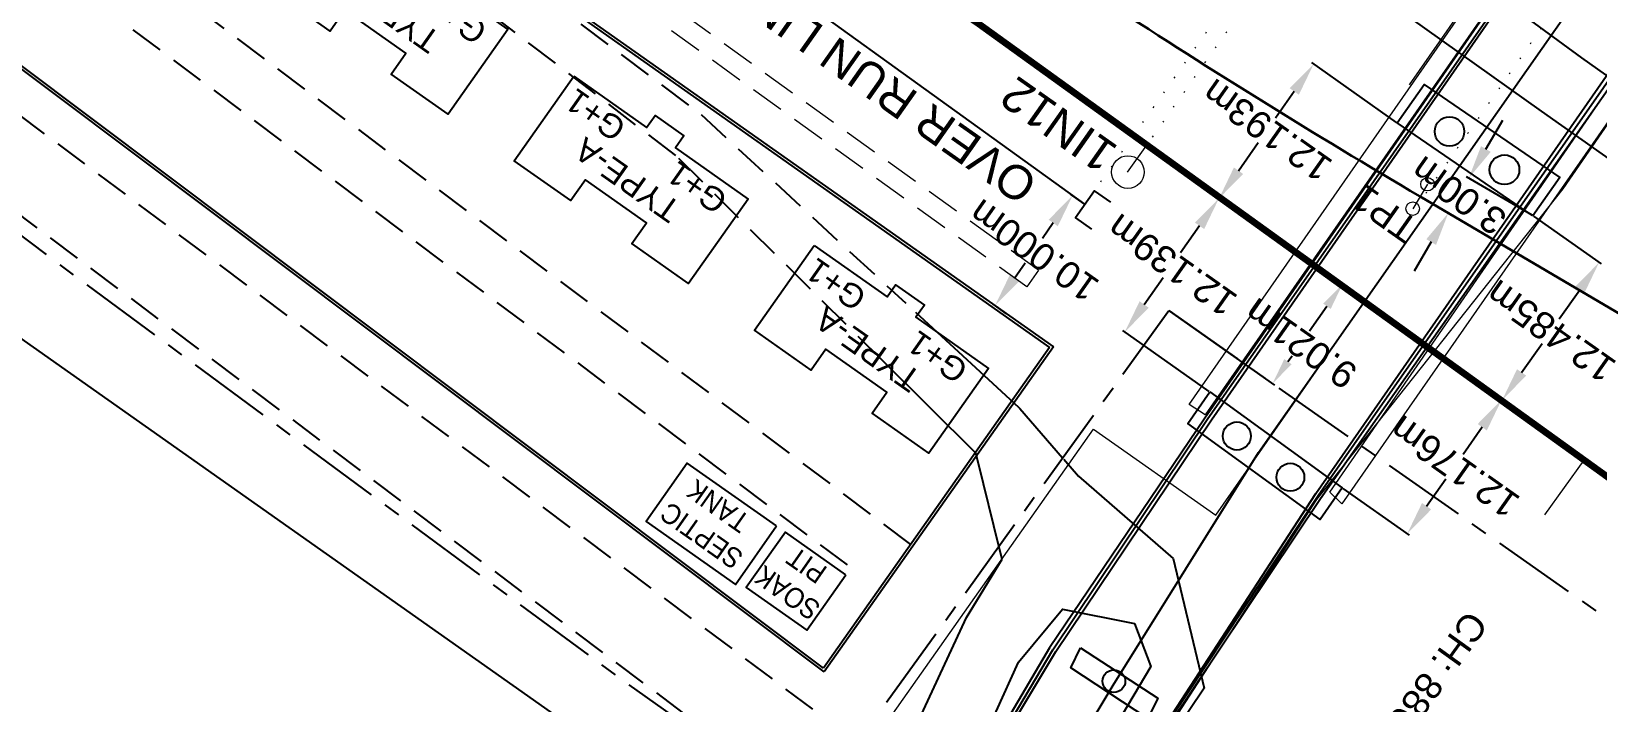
# Model space of a CAD drawing. Header units: metres. Extents: x 658484 to 662957, y 3366848 to 3369569.
# Drawn here: x 661171.5 to 661287.7, y 3367740.4 to 3367790.2 of the extents above; entities that cross this region are included whole.
import ezdxf

# ---------------------------------------------------------------- set-up
doc = ezdxf.new("R2010")
doc.units = ezdxf.units.M
doc.header["$MEASUREMENT"] = 0
for name, pattern in [('CENTER', [2, 1.25, -0.25, 0.25, -0.25]), ('Connectivity IR to DFCC$0$DOT', [0.25, 0, -0.25]), ('DASHED', [0.75, 0.5, -0.25]), ('DOT', [0.25, 0, -0.25])]:
    doc.linetypes.add(name, pattern=pattern)
doc.layers.get('Defpoints').update_dxf_attribs({"color": 5, "lineweight": 0})
for name, color, linetype in [('05 02 2020 (PRO)', 7, 'Continuous'), ('05 02 2020 (PRO)CYAN', 7, 'Continuous'), ('BRIDGE_PARAPET', 7, 'Continuous'), ('details$0$05 02 2020 (PRO)CYAN', 7, 'Continuous'), ('DFCC Boundary', 6, 'CENTER'), ('PIER_OR_ABUTMENT', 7, 'Continuous'), ('SUB_ROAD_CENTRE', 34, 'Continuous'), ('SUB_ROAD_EDGE', 34, 'Continuous')]:
    doc.layers.add(name, color=color, linetype=linetype)
for name, color, linetype, lineweight in [('A-PLUMBING', 1, 'Continuous', 20), ('Cardinal_Leader', 10, 'Continuous', 0), ('Connectivity IR to DFCC$0$EXG GRADES IN PLAN', 7, 'Continuous', 0), ('Connectivity IR to DFCC$0$Proposed Alignment', 7, 'Continuous', 0), ('Existing IR Track', 7, 'Continuous', 0), ('FOOTPATH', 7, 'Continuous', 20), ('GRILL', 7, 'Continuous', 13), ('LC DETAILS IN PLAN', 7, 'Continuous', 0), ('NEW DFCC MAIN LINE - SHAMBHU - 05.03.2020$0$Proposed Alignment', 7, 'Continuous', 0), ('NEW DFCC MAIN LINE - SHAMBHU - 05.03.2020$0$Proposed Chainage', 7, 'Continuous', 0), ("NEW SHAMBHU CROSSING STN. SRJ's", 10, 'Continuous', 0), ('Proposed Alignment', 7, 'Continuous', 0), ('Proposed Curve_Details', 10, 'Continuous', 0), ('PROPOSED DFCC TRACK', 1, 'Continuous', 0), ('Proposed TPTC Chainages', 10, 'Continuous', 0)]:
    doc.layers.add(name, color=color, linetype=linetype, lineweight=lineweight)
doc.styles.add('ARIAL', font='arial.ttf')
doc.styles.add('details$0$PDF Arial', font='arial.ttf')
doc.styles.add('NEW DFCC MAIN LINE - SHAMBHU - 05.03.2020$0$Style-Arial', font='arial.ttf')
doc.styles.add('NORMAL', font='romans.shx', dxfattribs={"width": 0.9})
doc.styles.add('PDF Arial', font='arial.ttf')
doc.styles.get("Standard").update_dxf_attribs({"font": 'arial.ttf'})
doc.styles.add('Style-Arial', font='arial.ttf')
doc.dimstyles.new('DIM', dxfattribs={"dimtxt": 2.5, "dimasz": 2.5, "dimexe": 0.18, "dimexo": 0.0625, "dimgap": 0.09, "dimtad": 0, "dimtih": 1, "dimtoh": 1, "dimdec": 3, "dimzin": 0, "dimdsep": 46, "dimtxsty": 'Standard', "dimcen": 0.09, "dimadec": 0, "dimazin": 0, "dimtfac": 1, "dimtdec": 3, "dimtofl": 0, "dimtmove": 0, "dimatfit": 3, "dimfxl": 1, "dimtolj": 1, "dimtzin": 0, "dimarcsym": 0})
doc.dimstyles.get("Standard").update_dxf_attribs({"dimtxt": 2.5, "dimasz": 2.5, "dimexe": 0.18, "dimexo": 0.0625, "dimgap": 0.09, "dimtad": 0, "dimtih": 1, "dimtoh": 1, "dimdec": 3, "dimzin": 0, "dimdsep": 46, "dimtxsty": 'Standard', "dimcen": 0.09, "dimadec": 0, "dimazin": 0, "dimtfac": 1, "dimtdec": 3, "dimtofl": 0, "dimtmove": 0, "dimatfit": 3, "dimfxl": 1, "dimtolj": 1, "dimtzin": 0, "dimarcsym": 0})

# ---------------------------------------------------------------- blocks, each defined once
blk = doc.blocks.new('*D118')
at = {"layer": 'Defpoints', "color": 0, "linetype": 'Continuous', "ltscale": 0.5, "transparency": 16777216}
for p in [(661261.16, 3367776.81), (661268.79, 3367771.44), (661255.89, 3367769.49)]:
    blk.add_point(p, dxfattribs=at)
at = {"layer": 'DFCC Boundary', "color": 0, "linetype": 'Continuous', "lineweight": -2, "ltscale": 0.5, "transparency": 16777216}
for p, q in [((661261.22, 3367776.77), (661268.93, 3367771.33)), ((661255.94, 3367769.45), (661263.73, 3367763.96)), ((661267.63, 3367769.8), (661266.33, 3367767.96)), ((661264.74, 3367765.7), (661265.05, 3367766.14))]:
    blk.add_line(p, q, dxfattribs=at)
at = {"layer": 'DFCC Boundary', "color": 0, "linetype": 'Continuous', "ltscale": 0.5, "transparency": 16777216}
for points in [[(661267.91, 3367769.61), (661267.36, 3367770), (661268.79, 3367771.44)], [(661265.01, 3367765.51), (661264.47, 3367765.89), (661263.59, 3367764.06)]]:
    blk.add_solid(points, dxfattribs=at)
at = {"layer": 'DFCC Boundary', "color": 0, "linetype": 'Continuous', "ltscale": 0.5, "transparency": 16777216, "insert": (661265.69, 3367767.05), "char_height": 2, "attachment_point": 5, "rotation": 144.8187}
blk.add_mtext('\\A1;9.021m', dxfattribs=at)
blk = doc.blocks.new('*D120')
at = {"layer": 'Defpoints', "color": 0, "transparency": 16777216}
for p in [(661282.92, 3367776.52), (661275.72, 3367766.32), (661280.64, 3367762.85)]:
    blk.add_point(p, dxfattribs=at)
at = {"layer": 'Proposed Curve_Details', "color": 0, "lineweight": -2, "transparency": 16777216}
for p, q in [((661282.97, 3367776.49), (661287.98, 3367772.95)), ((661286.39, 3367771.01), (661284.88, 3367768.86)), ((661282.08, 3367764.9), (661283.6, 3367767.05)), ((661275.77, 3367766.28), (661280.79, 3367762.75))]:
    blk.add_line(p, q, dxfattribs=at)
at = {"layer": 'Proposed Curve_Details', "color": 0, "transparency": 16777216}
for points in [[(661286.73, 3367770.77), (661286.05, 3367771.25), (661287.83, 3367773.06)], [(661281.74, 3367765.14), (661282.42, 3367764.66), (661280.64, 3367762.85)]]:
    blk.add_solid(points, dxfattribs=at)
at = {"layer": 'Proposed Curve_Details', "color": 0, "transparency": 16777216, "insert": (661284.24, 3367767.96), "char_height": 2, "attachment_point": 5, "rotation": 144.8187}
blk.add_mtext('\\A1;12.485m', dxfattribs=at)
blk = doc.blocks.new('*D121')
at = {"layer": 'Defpoints', "color": 0, "transparency": 16777216}
for p in [(661275.87, 3367766.21), (661280.6, 3367762.88), (661268.76, 3367756.33)]:
    blk.add_point(p, dxfattribs=at)
at = {"layer": 'Proposed Curve_Details', "color": 0, "lineweight": -2, "transparency": 16777216}
for p, q in [((661275.93, 3367766.17), (661280.75, 3367762.77)), ((661279.16, 3367760.83), (661277.74, 3367758.81)), ((661268.81, 3367756.29), (661273.74, 3367752.82)), ((661275.03, 3367754.97), (661276.46, 3367756.99))]:
    blk.add_line(p, q, dxfattribs=at)
at = {"layer": 'Proposed Curve_Details', "color": 0, "transparency": 16777216}
for points in [[(661279.5, 3367760.59), (661278.82, 3367761.07), (661280.6, 3367762.88)], [(661274.69, 3367755.21), (661275.37, 3367754.73), (661273.59, 3367752.92)]]:
    blk.add_solid(points, dxfattribs=at)
at = {"layer": 'Proposed Curve_Details', "color": 0, "transparency": 16777216, "insert": (661277.1, 3367757.9), "char_height": 2, "attachment_point": 5, "rotation": 144.8187}
blk.add_mtext('\\A1;12.176m', dxfattribs=at)
blk = doc.blocks.new('*D122')
at = {"layer": 'Defpoints', "color": 0, "transparency": 16777216}
for p in [(661272.84, 3367783.43, 278.51), (661259.63, 3367777.82), (661265.71, 3367773.53)]:
    blk.add_point(p, dxfattribs=at)
at = {"layer": 'Proposed Curve_Details', "color": 0, "lineweight": -2, "transparency": 16777216}
for p, q in [((661272.79, 3367783.46), (661266.5, 3367787.89)), ((661265.21, 3367785.75), (661263.82, 3367783.77)), ((661261.07, 3367779.87), (661262.54, 3367781.96)), ((661265.66, 3367773.57), (661259.48, 3367777.93))]:
    blk.add_line(p, q, dxfattribs=at)
at = {"layer": 'Proposed Curve_Details', "color": 0, "transparency": 16777216}
for points in [[(661265.55, 3367785.51), (661264.87, 3367785.99), (661266.65, 3367787.79)], [(661261.41, 3367779.63), (661260.73, 3367780.11), (661259.63, 3367777.82)]]:
    blk.add_solid(points, dxfattribs=at)
at = {"layer": 'Proposed Curve_Details', "color": 0, "transparency": 16777216, "insert": (661263.18, 3367782.87), "char_height": 2, "attachment_point": 5, "rotation": 144.8187}
blk.add_mtext('\\A1;12.193m', dxfattribs=at)
blk = doc.blocks.new('*D123')
at = {"layer": 'Defpoints', "color": 0, "transparency": 16777216}
for p in [(661259.62, 3367777.82), (661266.04, 3367773.3), (661258.94, 3367763.45, 278.37)]:
    blk.add_point(p, dxfattribs=at)
at = {"layer": 'Proposed Curve_Details', "color": 0, "lineweight": -2, "transparency": 16777216}
for p, q in [((661265.99, 3367773.33), (661259.48, 3367777.92)), ((661258.18, 3367775.78), (661256.77, 3367773.77)), ((661254.07, 3367769.94), (661255.49, 3367771.95)), ((661258.89, 3367763.49), (661252.48, 3367768))]:
    blk.add_line(p, q, dxfattribs=at)
at = {"layer": 'Proposed Curve_Details', "color": 0, "transparency": 16777216}
for points in [[(661258.52, 3367775.54), (661257.84, 3367776.02), (661259.62, 3367777.82)], [(661254.41, 3367769.7), (661253.73, 3367770.18), (661252.63, 3367767.9)]]:
    blk.add_solid(points, dxfattribs=at)
at = {"layer": 'Proposed Curve_Details', "color": 0, "transparency": 16777216, "insert": (661256.13, 3367772.86), "char_height": 2, "attachment_point": 5, "rotation": 144.8187}
blk.add_mtext('\\A1;12.139m', dxfattribs=at)
blk = doc.blocks.new('*D137')
at = {"layer": 'Defpoints', "color": 0, "transparency": 16777216}
for p in [(661276.64, 3367776.73), (661282.92, 3367776.52, 278.52), (661281.39, 3367773.93)]:
    blk.add_point(p, dxfattribs=at)
at = {"layer": 'Proposed Curve_Details', "color": 0, "lineweight": -2, "transparency": 16777216}
for p, q in [((661279.43, 3367781.48), (661280.69, 3367783.63)), ((661282.86, 3367776.56), (661278, 3367779.41)), ((661281.34, 3367773.96), (661276.48, 3367776.82)), ((661275.37, 3367774.58), (661274.1, 3367772.42))]:
    blk.add_line(p, q, dxfattribs=at)
at = {"layer": 'Proposed Curve_Details', "color": 0, "transparency": 16777216}
for points in [[(661279.07, 3367781.69), (661279.79, 3367781.27), (661278.16, 3367779.32)], [(661275.01, 3367774.79), (661275.73, 3367774.36), (661276.64, 3367776.73)]]:
    blk.add_solid(points, dxfattribs=at)
at = {"layer": 'Proposed Curve_Details', "color": 0, "transparency": 16777216, "insert": (661277.4, 3367778.03), "char_height": 2, "attachment_point": 5, "rotation": 144.8187}
blk.add_mtext('\\A1;3.00m', dxfattribs=at)
blk = doc.blocks.new('*D142')
at = {"layer": 'Defpoints', "color": 0, "transparency": 16777216}
for p in [(661249.67, 3367777.39), (661243, 3367769.86), (661243.91, 3367769.21)]:
    blk.add_point(p, dxfattribs=at)
at = {"layer": 'Proposed Curve_Details', "color": 0, "lineweight": -2, "transparency": 16777216}
for p, q in [((661249.62, 3367777.42), (661248.61, 3367778.13)), ((661247.32, 3367775.99), (661246.52, 3367774.85)), ((661244.44, 3367771.9), (661245.24, 3367773.03)), ((661243.86, 3367769.25), (661242.85, 3367769.96))]:
    blk.add_line(p, q, dxfattribs=at)
at = {"layer": 'Proposed Curve_Details', "color": 0, "transparency": 16777216}
for points in [[(661247.66, 3367775.75), (661246.98, 3367776.23), (661248.76, 3367778.03)], [(661244.78, 3367771.66), (661244.1, 3367772.14), (661243, 3367769.86)]]:
    blk.add_solid(points, dxfattribs=at)
at = {"layer": 'Proposed Curve_Details', "color": 0, "transparency": 16777216, "insert": (661245.88, 3367773.94), "char_height": 2, "attachment_point": 5, "rotation": 144.8187}
blk.add_mtext('\\A1;10.000m', dxfattribs=at)
blk = doc.blocks.new('*D160')
at = {"layer": 'Defpoints', "color": 0, "transparency": 16777216}
for p in [(661064.91, 3367846.46), (661062.81, 3367843.49), (661224.29, 3367734.11)]:
    blk.add_point(p, dxfattribs=at)
at = {"layer": 'Proposed Curve_Details', "color": 0, "lineweight": -2, "transparency": 16777216}
for p, q in [((661064.87, 3367846.41), (661062.71, 3367843.34)), ((661064.45, 3367842.34), (661137.55, 3367790.81)), ((661220.56, 3367732.29), (661147.45, 3367783.82)), ((661224.25, 3367734.06), (661222.09, 3367730.99))]:
    blk.add_line(p, q, dxfattribs=at)
at = {"layer": 'Proposed Curve_Details', "color": 0, "transparency": 16777216}
for points in [[(661064.25, 3367842.06), (661064.64, 3367842.61), (661062.81, 3367843.49)], [(661220.36, 3367732.02), (661220.75, 3367732.56), (661222.19, 3367731.14)]]:
    blk.add_solid(points, dxfattribs=at)
at = {"layer": 'Proposed Curve_Details', "color": 0, "transparency": 16777216, "insert": (661142.5, 3367787.31), "char_height": 2, "attachment_point": 5, "rotation": 144.8187}
blk.add_mtext('\\A1;195.000m', dxfattribs=at)

msp = doc.modelspace()

# ---------------------------------------------------------------- linework, layer by layer
at = {"color": 1, "linetype": 'Continuous', "lineweight": -2}
for p, q in [((661087.952, 3367879.1537), (661247.332, 3367766.8015)), ((661088.0002, 3367878.875), (661247.0533, 3367766.7533)), ((661247.0533, 3367766.7533), (661230.2725, 3367742.9485)), ((661247.332, 3367766.8015), (661230.3172, 3367742.6648)), ((661230.4373, 3367742.8247), (661230.4325, 3367742.8283))]:
    msp.add_line(p, q, dxfattribs=at)
at = {"color": 1, "linetype": 'DASHED', "ltscale": 5}
msp.add_line((661236.7506, 3367752.1382), (661117.2335, 3367841.9258), dxfattribs=at)
at = {"color": 1, "linetype": 'Continuous', "lineweight": -2}
for points in [[(661230.3172, 3367742.6648), (661110.6353, 3367832.5762), (661089.9417, 3367847.1638)], [(661230.2725, 3367742.9485), (661110.7554, 3367832.7361), (661089.9746, 3367847.3853)]]:
    msp.add_lwpolyline(points, dxfattribs=at)
at = {"color": 1, "linetype": 'DASHED', "ltscale": 5}
msp.add_lwpolyline([(661109.9977, 3367842.0577), (661232.8672, 3367749.9817)], dxfattribs=at)
for points in [[(661233.9873, 3367720.44), (661235.7381, 3367723.9715, 0.36136285), (661232.4872, 3367737.6541), (661104.7436, 3367833.3357)], [(661224.589, 3367711.57), (661230.3625, 3367726.6365, 0.36136285), (661228.8848, 3367732.8559), (661104.375, 3367826.3399)]]:
    msp.add_lwpolyline(points, format="xyb", dxfattribs=at)
at = {"color": 1, "linetype": 'Continuous', "lineweight": -2}
for points in [[(661193.8965, 3367799.4695), (661199.295, 3367795.6639), (661199.9213, 3367796.5524), (661202.0712, 3367795.0368), (661201.4449, 3367794.1484), (661206.8367, 3367790.3475), (661202.4096, 3367784.0673), (661198.1911, 3367787.041), (661199.2788, 3367788.589), (661194.7575, 3367791.7762), (661193.6675, 3367790.2299), (661189.4693, 3367793.1893)], [(661211.7407, 3367786.8905), (661217.1393, 3367783.0849), (661217.7656, 3367783.9734), (661219.9155, 3367782.4578), (661219.2892, 3367781.5694), (661224.6809, 3367777.7685), (661220.2538, 3367771.4883), (661216.0353, 3367774.4621), (661217.1231, 3367776.01), (661212.6017, 3367779.1972), (661211.5117, 3367777.6509), (661207.3136, 3367780.6103)], [(661229.5849, 3367774.3115), (661234.9835, 3367770.5059), (661235.6098, 3367771.3944), (661237.7597, 3367769.8788), (661237.1334, 3367768.9904), (661242.5252, 3367765.1896), (661238.098, 3367758.9093), (661233.8796, 3367761.8831), (661234.9673, 3367763.431), (661230.446, 3367766.6183), (661229.3559, 3367765.0719), (661225.1578, 3367768.0313)], [(661226.7855, 3367753.5075), (661220.1635, 3367758.1755), (661217.1158, 3367753.8373), (661223.7378, 3367749.1693)], [(661231.9256, 3367749.8841), (661227.438, 3367753.0475), (661224.5337, 3367748.937), (661229.0213, 3367745.7736)]]:
    msp.add_lwpolyline(points, close=True, dxfattribs=at)
at = {"layer": '05 02 2020 (PRO)', "color": 1, "lineweight": 13}
msp.add_lwpolyline([(661252.8307, 3367779.7666), (661254.2773, 3367781.772)], dxfattribs=at)
msp.add_circle((661252.8639, 3367779.772), 1.2126, dxfattribs=at)
at = {"layer": 'BRIDGE_PARAPET', "linetype": 'Continuous'}
for points in [[(661424.305, 3368000.024, 275.919), (661393.634, 3367955.718, 277.752), (661362.19, 3367910.569, 279.541), (661331.305, 3367866.073, 281.358), (661317.799, 3367846.869, 281.744), (661316.599, 3367845.024, 281.838), (661288.314, 3367804.445, 281.913), (661284.716, 3367799.18, 281.919), (661258.579, 3367761.511, 281.794), (661247.045, 3367744.448, 281.614), (661238.994, 3367730.801, 281.196), (661233.755, 3367720.339, 280.903), (661229.66, 3367707.682, 280.622), (661226.979, 3367691.404, 280.112), (661227.308, 3367679.408, 279.746), (661228.623, 3367673.46, 279.563), (661231.834, 3367662.536, 279.174)], [(661231.9551, 3367662.6642, 279.177), (661228.7441, 3367673.5882, 279.566), (661227.57, 3367679.445, 279.733), (661227.22, 3367691.452, 280.123), (661229.966, 3367707.624, 280.618), (661234.012, 3367720.29, 280.919), (661239.17, 3367730.628, 281.193), (661247.28, 3367744.309, 281.644), (661258.733, 3367761.395, 281.797), (661284.976, 3367798.97, 281.907), (661288.593, 3367804.363, 281.91), (661316.736, 3367844.864, 281.844), (661318.014, 3367846.68, 281.741), (661331.484, 3367865.892, 281.363), (661362.412, 3367910.412, 279.534), (661393.896, 3367955.604, 277.745), (661424.582, 3367999.945, 275.926)], [(661433.055, 3367994.44, 275.925), (661402.44, 3367950.403, 277.68), (661370.986, 3367905.191, 279.556), (661339.861, 3367860.564, 281.34), (661324.108, 3367837.765, 281.858), (661303.929, 3367808.824, 281.91), (661296.109, 3367797.41, 281.935), (661266.985, 3367755.747, 281.951), (661255.8565, 3367738.9405, 281.547), (661248.7465, 3367726.8715, 281.093), (661243.8168, 3367716.608, 280.685), (661240.1338, 3367704.873, 280.21), (661237.9108, 3367690.825, 279.62), (661238.2068, 3367680.176, 279.257), (661239.0428, 3367675.175, 279.122), (661241.6438, 3367666.026, 278.836), (661247.2762, 3367652.4159, 278.4116)], [(661247.425, 3367652.48, 278.412), (661241.79, 3367666.069, 278.836), (661239.189, 3367675.218, 279.122), (661238.353, 3367680.219, 279.257), (661238.057, 3367690.868, 279.62), (661240.28, 3367704.916, 280.21), (661243.963, 3367716.651, 280.685), (661248.874, 3367726.78, 281.09), (661255.984, 3367738.849, 281.544), (661267.158, 3367755.549, 281.779), (661296.416, 3367797.228, 281.935), (661304.188, 3367808.671, 281.872), (661324.349, 3367837.714, 281.75), (661340.164, 3367860.44, 281.346), (661371.204, 3367905.088, 279.559), (661402.571, 3367950.347, 277.679), (661433.332, 3367994.361, 275.932)]]:
    msp.add_polyline3d(points, dxfattribs=at)
at = {"layer": 'Cardinal_Leader', "color": 6, "linetype": 'Continuous', "lineweight": 13}
msp.add_line((661275.0964, 3367778.8659), (661273.9974, 3367777.0516), dxfattribs=at)
for centre in [(661275.0964, 3367778.8659), (661273.9974, 3367777.0516)]:
    msp.add_circle(centre, 0.5, dxfattribs=at)
at = {"layer": 'Connectivity IR to DFCC$0$EXG GRADES IN PLAN', "color": 6, "linetype": 'Connectivity IR to DFCC$0$DOT', "ltscale": 5}
msp.add_lwpolyline([(661348.0035, 3367865.5943), (661340.0301, 3367871.2145), (661340.0301, 3367871.2145), (661274.8981, 3367778.094)], dxfattribs=at)
at = {"layer": 'Connectivity IR to DFCC$0$Proposed Alignment', "color": 6, "lineweight": 30}
msp.add_lwpolyline([(661434.9126, 3367672.0194), (661351.2176, 3367730.708), (661351.2176, 3367730.708, 0.01997345), (661312.0594, 3367755.8958), (661312.0594, 3367755.8958), (661274.5469, 3367777.9588, -0.02319198), (661229.2742, 3367807.4931), (661229.2742, 3367807.4931), (660975.3275, 3367990.4848)], format="xyb", dxfattribs=at)
at = {"layer": 'DFCC Boundary', "lineweight": 25, "ltscale": 5, "flags": 128}
for points in [[(661229.1063, 3367732.32), (661214.8857, 3367742.4018), (661173.6299, 3367772.878), (661152.9527, 3367788.4838), (661121.1362, 3367812.4679), (661100.6465, 3367827.6376), (661069.9032, 3367850.0506), (661053.8374, 3367861.5627), (661040.4053, 3367871.0467), (661022.9528, 3367883.3904), (661002.4819, 3367897.7615), (660980.2427, 3367913.3791), (660945.2165, 3367938.0098), (660918.1844, 3367956.9475), (660898.8677, 3367970.505), (660860.2625, 3367997.6584), (660805.7106, 3368036.2266), (660785.7724, 3368050.2804), (660774.0349, 3368058.5538), (660757.6449, 3368070.0484), (660744.8638, 3368079.0283), (660728.4795, 3368090.4898), (660712.1364, 3368102.0095), (660695.7602, 3368113.5235), (660679.3839, 3368125.0376), (660655.8232, 3368141.5866), (660629.3754, 3368160.1706), (660606.569, 3368176.1794), (660585.269, 3368191.0852), (660565.5646, 3368204.9161), (660548.4413, 3368216.9566), (660532.0845, 3368228.4569), (660515.714, 3368239.9378), (660499.6738, 3368251.1858), (660491.1485, 3368257.166), (660482.4288, 3368263.2831), (660474.7916, 3368268.6663), (660465.5027, 3368275.2138), (660450.303, 3368285.8694), (660433.4166, 3368297.743), (660421.6071, 3368306.038), (660409.3449, 3368314.6813), (660400.9167, 3368320.5929), (660392.9744, 3368326.1622), (660376.6175, 3368337.6625), (660359.872, 3368349.4367), (660352.052, 3368354.8906), (660335.7089, 3368366.4104), (660319.3326, 3368377.9244), (660294.6116, 3368395.2622), (660278.424, 3368406.6723), (660267.697, 3368414.2334), (660255.1547, 3368423.0159), (660245.7103, 3368429.673), (660229.1692, 3368441.3323), (660213.2961, 3368452.5207), (660197.2171, 3368463.7961), (660181.1071, 3368475.1515), (660164.4897, 3368486.7773), (660147.7557, 3368498.4853), (660131.5292, 3368509.9229), (660116.0047, 3368520.8074), (660099.8558, 3368532.1902), (660081.8063, 3368544.8645), (660064.4306, 3368557.1021), (660046.6204, 3368569.6938), (660016.3309, 3368590.3717)], [(661229.1063, 3367732.32), (661255.8909, 3367769.4903)], [(661255.8909, 3367769.4903), (661349.0748, 3367703.9735), (661358.5389, 3367697.3325), (661367.9882, 3367690.6932), (661375.5584, 3367685.3683), (661385.1321, 3367678.3858), (661395.4789, 3367670.9765), (661409.9853, 3367660.5887), (661418.795, 3367654.0707), (661427.6166, 3367647.495), (661443.8002, 3367636.106), (661461.1044, 3367623.928), (661464.028, 3367621.8711)]]:
    msp.add_lwpolyline(points, dxfattribs=at)
at = {"layer": 'Existing IR Track', "lineweight": 25, "flags": 128}
for points in [[(661042.3233, 3367965.734), (661058.4044, 3367954.4669), (661074.4574, 3367943.2198), (661090.734, 3367931.7758), (661107.0431, 3367920.3091), (661123.8132, 3367908.435), (661140.4273, 3367896.6714), (661152.8892, 3367887.7002), (661167.088, 3367877.2578), (661181.2489, 3367866.7583), (661195.75, 3367855.9086), (661210.9107, 3367844.5653), (661225.4745, 3367833.6263), (661242.7569, 3367820.6533), (661260.2435, 3367807.5272), (661273.0525, 3367798.1399), (661286.5348, 3367788.2592), (661303.3854, 3367776.308)], [(661039.8141, 3367961.9488), (661055.7791, 3367950.7401), (661071.704, 3367939.5596), (661088.0618, 3367927.9856), (661104.3743, 3367916.4436), (661120.9668, 3367904.4105), (661137.603, 3367892.3452), (661149.7031, 3367883.4131), (661163.8081, 3367872.957), (661178.1989, 3367862.1226), (661192.6633, 3367851.2472), (661201.0726, 3367844.8657), (661222.2228, 3367828.9372), (661239.5692, 3367816.1157), (661256.7379, 3367803.4269), (661270.0791, 3367793.8995), (661283.541, 3367784.2863), (661300.5609, 3367772.2919)]]:
    msp.add_lwpolyline(points, dxfattribs=at)
at = {"layer": 'FOOTPATH', "linetype": 'Continuous'}
for points in [[(661315.499, 3367845.844, 280.986), (661316.568, 3367845.141, 280.998), (661315.346, 3367843.384, 281.029), (661315.254, 3367843.233, 280.864), (661284.687, 3367799.257, 280.953), (661258.598, 3367761.753, 280.908), (661257.415, 3367762.529, 280.841), (661283.463, 3367799.972, 280.95), (661314.216, 3367844.182, 281.005), (661315.499, 3367845.844, 280.986)], [(661324.231, 3367837.455, 280.96), (661325.323, 3367836.601, 280.908), (661305.417, 3367807.836, 280.857), (661268.75, 3367755.148, 280.935), (661267.845, 3367756.005, 280.903), (661304.238, 3367808.677, 280.884)]]:
    msp.add_polyline3d(points, close=True, dxfattribs=at)
at = {"layer": 'GRILL', "linetype": 'Continuous'}
for points in [[(661273.756, 3367786.237, 281.611), (661279.513, 3367794.539, 282.086)], [(661390.678, 3367440.293, 270.276), (661356.804, 3367489.773, 271.998), (661331.052, 3367527.333, 273.398), (661314.459, 3367551.433, 274.241), (661293.673, 3367581.894, 275.485), (661262.978, 3367626.706, 277.368), (661252.396, 3367643.333, 278.03), (661247.471, 3367652.56, 278.411), (661241.864, 3367666.119, 278.846), (661239.297, 3367675.24, 279.124), (661238.467, 3367680.277, 279.259), (661238.146, 3367690.853, 279.618), (661240.357, 3367704.906, 280.208), (661244.064, 3367716.582, 280.687), (661248.986, 3367726.731, 281.097), (661256.072, 3367738.774, 281.531), (661266.889, 3367755.466, 281.789), (661285.165, 3367778.523, 282.081), (661290.898, 3367786.849, 282.107)]]:
    msp.add_polyline3d(points, dxfattribs=at)
at = {"layer": 'LC DETAILS IN PLAN', "linetype": 'Continuous', "lineweight": 0, "elevation": 281.0304, "flags": 128}
msp.add_lwpolyline([(661192.5774, 3367678.777), (661250.3193, 3367760.6882), (661259.3921, 3367754.2925), (661273.0837, 3367773.9696)], dxfattribs=at)
at = {"layer": 'NEW DFCC MAIN LINE - SHAMBHU - 05.03.2020$0$Proposed Alignment', "color": 1, "lineweight": 30, "const_width": 0.5, "flags": 128}
msp.add_lwpolyline([(661839.7178, 3367359.9094), (660850.004, 3368073.0882), (660845.9474, 3368076.0112), (660841.8905, 3368078.9338), (660837.833, 3368081.8556), (660833.7746, 3368084.7761), (660829.715, 3368087.6949), (660825.6538, 3368090.6115), (660821.5909, 3368093.5257), (660817.5257, 3368096.4369, 0.00092912), (660799.367, 3368109.3792), (660795.2888, 3368112.272), (660791.2085, 3368115.1619), (660787.1264, 3368118.0491), (660783.0428, 3368120.9343), (660778.958, 3368123.8177), (660774.8723, 3368126.6999), (660770.786, 3368129.5812), (660766.6993, 3368132.4621), (658836.4331, 3369493.1703)], format="xyb", dxfattribs=at)
at = {"layer": 'NEW DFCC MAIN LINE - SHAMBHU - 05.03.2020$0$Proposed Alignment', "color": 1, "lineweight": 0, "flags": 128}
msp.add_lwpolyline([(661254.2773, 3367781.772, 0.02078913), (661215.7618, 3367807.1631), (661190.8313, 3367822.1505, -0.02078789), (661152.318, 3367847.54, -0.02078789)], format="xyb", dxfattribs=at)
at = {"layer": 'NEW DFCC MAIN LINE - SHAMBHU - 05.03.2020$0$Proposed Chainage', "color": 1, "linetype": 'Continuous', "lineweight": 0, "flags": 128}
msp.add_lwpolyline([(661283.8067, 3367754.3309), (661286.7298, 3367758.3875)], dxfattribs=at)
at = {"layer": "NEW SHAMBHU CROSSING STN. SRJ's", "linetype": 'DOT', "lineweight": 13, "ltscale": 5}
msp.add_line((661310.0038, 3367862.9671), (661249.6746, 3367777.3855), dxfattribs=at)
at = {"layer": "NEW SHAMBHU CROSSING STN. SRJ's", "linetype": 'DOT', "lineweight": 13, "ltscale": 5, "flags": 128}
msp.add_lwpolyline([(661254.6923, 3367782.3708), (661304.0464, 3367852.363), (661304.0405, 3367852.3648), (661313.3896, 3367865.6284)], dxfattribs=at)
at = {"layer": 'PIER_OR_ABUTMENT', "linetype": 'Continuous'}
for points in [[(661282.917, 3367776.524, 278.517), (661272.84, 3367783.426, 278.506), (661274.839, 3367786.258, 278.489), (661284.916, 3367779.356, 278.489)], [(661258.94, 3367763.45, 278.371), (661268.756, 3367756.33, 278.423), (661267.124, 3367753.977, 278.291), (661257.3079, 3367761.0971, 278.291)], [(661249.341, 3367744.468, 277.889), (661255.071, 3367740.716, 277.903), (661254.353, 3367739.218, 277.905), (661248.623, 3367742.97, 277.905)]]:
    msp.add_polyline3d(points, close=True, dxfattribs=at)
for centre, radius in [((661276.7295, 3367782.782, 269.439), 1.0925), ((661280.8075, 3367779.942, 269.363), 1.1036), ((661260.9495, 3367760.18, 269.568), 1.04), ((661264.921, 3367757.1205, 269.589), 1.0334), ((661251.822, 3367741.986, 269.309), 0.8423)]:
    msp.add_circle(centre, radius, dxfattribs=at)
at = {"layer": 'Proposed Alignment', "color": 1, "lineweight": -3, "flags": 128}
msp.add_lwpolyline([(661249.6746, 3367777.3855), (660830.1502, 3368079.691, 0.0025958), (660779.4185, 3368115.8491), (660032.2152, 3368642.5773)], format="xyb", dxfattribs=at)
msp.add_lwpolyline([(661251.586, 3367777.5391), (661250.3814, 3367778.3883), (661248.9673, 3367776.3822), (661250.1718, 3367775.533)], dxfattribs=at)
at = {"layer": 'PROPOSED DFCC TRACK', "color": 5, "linetype": 'DASHED', "lineweight": 13, "ltscale": 5}
msp.add_line((661246.2174, 3367772.4813), (661245.3531, 3367771.2552), dxfattribs=at)
for points in [[(661246.2174, 3367772.4813), (661138.2499, 3367850.2817)], [(661245.3531, 3367771.2552), (661137.373, 3367849.0647)]]:
    msp.add_lwpolyline(points, dxfattribs=at)
at = {"layer": 'SUB_ROAD_CENTRE', "linetype": 'Continuous'}
msp.add_polyline3d([(661236.774, 3367664.518, 278.167), (661234.052, 3367674.26, 278.524), (661233.21, 3367679.764, 278.653), (661232.692, 3367691.265, 279.023), (661235.203, 3367706.291, 279.541), (661239.146, 3367718.232, 279.93), (661243.878, 3367728.553, 280.286), (661251.765, 3367741.689, 280.776), (661262.56, 3367758.952, 281.024), (661292.38, 3367801.506, 281.042), (661322.112, 3367843.754, 281.02), (661335.63, 3367863.232, 280.566), (661366.69, 3367907.864, 278.798), (661398.18, 3367953.049, 276.986), (661428.794, 3367997.023, 275.086), (661460.877, 3368043.192, 273.223), (661495.261, 3368092.635, 271.394), (661528.757, 3368140.542, 269.857)], dxfattribs=at)
at = {"layer": 'SUB_ROAD_EDGE', "color": 3, "linetype": 'DASHED', "ltscale": 5}
for points in [[(660866.261, 3367988.3736), (660930.416, 3367986.554), (660946.963, 3367985.197), (660964.515, 3367976.156), (660998.12, 3367951.985), (661032.871, 3367926.616), (661072.15, 3367897.555), (661106.899, 3367871.022), (661146.308, 3367840.312), (661221.182, 3367784.041), (661236.3707, 3367770.0401)], [(661234.6196, 3367765.8074), (661219.304, 3367781.004), (661144.411, 3367838.368), (661105.35, 3367868.603), (661070.369, 3367895.351), (661033.016, 3367922.872), (660994.038, 3367951.215), (660962.745, 3367974.117), (660945.983, 3367981.964), (660930.036, 3367983.474), (660880.5842, 3367984.9674)]]:
    msp.add_lwpolyline(points, dxfattribs=at)
at = {"layer": 'SUB_ROAD_EDGE', "color": 3, "linetype": 'Continuous'}
for points in [[(661237.0886, 3367769.3783), (661244.7455, 3367762.3202)], [(661241.7623, 3367758.1328), (661241.569, 3367758.912), (661234.6196, 3367765.8074)], [(661244.7455, 3367762.3202), (661244.851, 3367762.223), (661248.0181, 3367758.5649)], [(661243.2848, 3367751.9962), (661241.7623, 3367758.1328)]]:
    msp.add_lwpolyline(points, dxfattribs=at)
at = {"layer": 'SUB_ROAD_EDGE', "linetype": 'Continuous'}
for points in [[(661248.1124, 3367758.4717), (661249.2045, 3367757.1946)], [(661243.525, 3367751.028), (661243.2848, 3367751.9962)]]:
    msp.add_lwpolyline(points, dxfattribs=at)
for points in [[(661232.003, 3367662.629, 278.262), (661228.815, 3367673.506, 278.663), (661227.857, 3367679.472, 278.851), (661227.509, 3367691.475, 279.239), (661230.147, 3367707.518, 279.744), (661234.183, 3367720.075, 280.049), (661239.355, 3367730.567, 280.326), (661247.521, 3367744.184, 280.73), (661259.057, 3367761.372, 280.942), (661288.83, 3367804.208, 280.993), (661318.273, 3367846.513, 280.85), (661331.647, 3367865.7, 280.483), (661362.629, 3367910.249, 278.709), (661394.116, 3367955.542, 276.827), (661424.804, 3367999.666, 275.029), (661456.732, 3368045.792, 273.26), (661491.042, 3368095.282, 271.365), (661525.265, 3368143.275, 269.788)], [(661247.148, 3367652.486, 277.546), (661241.543, 3367666.081, 278.025), (661238.927, 3367675.212, 278.292), (661238.178, 3367680.299, 278.405), (661237.803, 3367690.987, 278.788), (661240.087, 3367705.011, 279.369), (661243.812, 3367716.745, 279.817), (661248.716, 3367726.894, 280.218), (661255.86, 3367739.06, 280.69), (661266.798, 3367755.911, 280.995), (661295.818, 3367797.648, 281.015), (661325.202, 3367839.924, 280.896), (661339.565, 3367860.525, 280.513), (661370.64, 3367905.258, 278.723), (661402.198, 3367950.483, 276.819), (661432.807, 3367994.556, 275.062), (661464.674, 3368040.309, 273.244), (661498.924, 3368089.589, 271.548), (661532.677, 3368138.352, 269.743)], [(661249.2045, 3367757.1946, 269.1325), (661256.218, 3367751.08, 269.388), (661258.511, 3367741.472, 269.322), (661254.063, 3367734.839, 269.219), (661252.386, 3367729.643, 269.169), (661260.641, 3367724.427, 268.351)], [(661396.091, 3367407.425, 268.065), (661367.069, 3367449.905, 268.09), (661344.516, 3367482.002, 267.864), (661341.615, 3367486.365, 267.86), (661324.333, 3367512.304, 267.816), (661315.956, 3367524.543, 267.662), (661299.143, 3367551.037, 267.888), (661290.486, 3367563.935, 267.914), (661277.976, 3367580.236, 267.917), (661255.884, 3367610.271, 268.282), (661237.585, 3367642.255, 268.534), (661223.545, 3367666.337, 268.738), (661220.711, 3367684.608, 268.804), (661222.84, 3367702.53, 268.946), (661224.589, 3367711.57, 269.067), (661240.872, 3367746.721, 269.3), (661243.525, 3367751.028, 269.207)], [(661398.649, 3367409.821, 268.134), (661369.787, 3367452.162, 268.19), (661344.531, 3367488.728, 267.996), (661326.93, 3367514.379, 267.856), (661301.293, 3367552.592, 267.939), (661280.846, 3367582.764, 267.884), (661259.832, 3367613.404, 268.125), (661241.261, 3367644.439, 268.481), (661228.784, 3367667.508, 268.638), (661225.699, 3367683.907, 268.755), (661227.002, 3367700.862, 268.878), (661229.821, 3367710.434, 268.955), (661244.739, 3367743.404, 269.168), (661247.996, 3367747.332, 269.258), (661253.355, 3367746.261, 269.337)], [(661253.355, 3367746.261, 269.337), (661254.564, 3367743.072, 269.294), (661251.098, 3367737.233, 269.319), (661238.469, 3367707.57, 269.111), (661235.303, 3367683.302, 268.852), (661239.343, 3367660.804, 268.626), (661249.83, 3367642.639, 268.4), (661270.306, 3367611.359, 268.12), (661297.405, 3367572.936, 267.755), (661303.248, 3367564.596, 267.856), (661311.427, 3367556.596, 267.734), (661316.973, 3367548.916, 267.711), (661345.901, 3367505.821, 267.86), (661371.637, 3367468.169, 268.095), (661396.721, 3367431.121, 268.1), (661407.102, 3367415.891, 268.112)]]:
    msp.add_polyline3d(points, dxfattribs=at)

# ---------------------------------------------------------------- texts
at = {"layer": '05 02 2020 (PRO)CYAN', "color": 1, "style": 'PDF Arial'}
msp.add_text('1IN12', height=2.50706, rotation=144.82122, dxfattribs=at).set_placement((661252.2525, 3367781.6019))
at = {"layer": 'A-PLUMBING', "char_height": 1.5, "attachment_point": 3, "style": 'NORMAL'}
for s, insert, width, rotation in [('\\pxqc;{\\fArial|b0|i0|c0|p34;SEPTIC\\P TANK}', (660892.3966, 3367983.6629), 803.571429, 144.818733), ('\\pxqc;{\\fArial|b0|i0|c0|p34;SOAK\\PPIT}', (661223.5721, 3367750.4259), 8.753342, 145.0629)]:
    msp.add_mtext(s, dxfattribs=dict(at, insert=insert, width=width, rotation=rotation))
at = {"layer": 'details$0$05 02 2020 (PRO)CYAN', "color": 1, "style": 'details$0$PDF Arial'}
msp.add_text('OVER RUN LINE 120m (DE TO SRJ)', height=2.507069, rotation=144.82122, dxfattribs=at).set_placement((661246.3439, 3367779.2781))
at = {"layer": 'NEW DFCC MAIN LINE - SHAMBHU - 05.03.2020$0$Proposed Chainage', "color": 1, "lineweight": 0, "insert": (661278.8654, 3367746.787), "char_height": 2, "attachment_point": 4, "rotation": 234.223822, "line_spacing_factor": 0.6, "style": 'NEW DFCC MAIN LINE - SHAMBHU - 05.03.2020$0$Style-Arial'}
msp.add_mtext('CH: 88600', dxfattribs=at)
at = {"layer": "NEW SHAMBHU CROSSING STN. SRJ's", "linetype": 'Continuous', "lineweight": 13, "char_height": 1.75, "width": 28.999925, "attachment_point": 4, "rotation": 144.818733, "line_spacing_factor": 0.6, "style": 'Style-Arial'}
for s, insert in [('TYPE-A', (661201.4754, 3367789.2121)), ('\\A1;\\pxt2.6;G+1', (661204.9605, 3367789.8516, -642.9812)), ('\\A1;\\pxt2.6;G+1', (661215.2662, 3367782.6584)), ('TYPE-A', (661219.3197, 3367776.6331)), ('\\A1;\\pxt2.6;G+1', (661222.8047, 3367777.2726, -642.9812)), ('\\A1;\\pxt2.6;G+1', (661233.1105, 3367770.0794)), ('TYPE-A', (661237.1639, 3367764.0541)), ('\\A1;\\pxt2.6;G+1', (661240.6489, 3367764.6937, -642.9812))]:
    msp.add_mtext(s, dxfattribs=dict(at, insert=insert))
at = {"layer": 'Proposed TPTC Chainages', "color": 6, "linetype": 'Continuous', "lineweight": 0, "insert": (661274.0101, 3367775.2252, 281.003), "char_height": 2, "attachment_point": 4, "rotation": 144.818733, "line_spacing_factor": 0.6, "style": 'ARIAL'}
msp.add_mtext('\\pxsm1;TP1', dxfattribs=at)

# ---------------------------------------------------------------- dimensions: what is measured, and where the dimension line sits
at = {"layer": 'DFCC Boundary', "linetype": 'Continuous', "ltscale": 0.5}
dim = msp.add_linear_dim(base=(661268.7851, 3367771.4376), p1=(661255.8909, 3367769.4903), p2=(661261.1649, 3367776.8093), angle=234.818733, dimstyle='DIM', override={"dimtxt": 2, "dimasz": 2, "dimpost": 'm'}, dxfattribs=at)
dim.commit()
dim.dimension.update_dxf_attribs({"geometry": '*D118', "text_midpoint": (661265.6908, 3367767.0482), "dimtype": 160})
at = {"layer": 'Proposed Curve_Details', "color": 1}
for base, p1, p2, angle, override, picture, middle in [((661062.8107, 3367843.4889), (661224.285, 3367734.1077), (661064.905, 3367846.4599), 144.818733, {"dimtxt": 2, "dimasz": 2, "dimpost": 'm', "dimaunit": 1, "dimadec": 4}, '*D160', (661142.5007, 3367787.3128)), ((661259.6229, 3367777.82), (661258.94, 3367763.45, 278.371), (661266.0369, 3367773.2987), 234.818733, {"dimtxt": 2, "dimpost": 'm', "dimtxsty": 'Standard', "dimaunit": 1, "dimadec": 4}, '*D123', (661256.126, 3367772.8594)), ((661280.6041, 3367762.8757), (661268.756, 3367756.33, 278.423), (661275.875, 3367766.2094), 234.818733, {"dimtxt": 2, "dimpost": 'm', "dimaunit": 1, "dimadec": 4}, '*D121', (661277.0962, 3367757.8996))]:
    dim = msp.add_linear_dim(base=base, p1=p1, p2=p2, angle=angle, dimstyle='Standard', override=override, dxfattribs=at)
    dim.commit()
    dim.dimension.update_dxf_attribs({"geometry": picture, "text_midpoint": middle})
for base, p1, p2, override, picture, middle in [((661259.6253, 3367777.8235), (661272.84, 3367783.426, 278.506), (661265.7113, 3367773.5332), {"dimtxt": 2, "dimpost": 'm', "dimtxsty": 'Standard', "dimaunit": 1, "dimadec": 4}, '*D122', (661263.1796, 3367782.8655)), ((661280.6412, 3367762.8535), (661282.917, 3367776.524, 278.517), (661275.7238, 3367766.32), {"dimtxt": 2, "dimpost": 'm', "dimaunit": 1, "dimadec": 4}, '*D120', (661284.2378, 3367767.9556))]:
    dim = msp.add_linear_dim(base=base, p1=p1, p2=p2, angle=234.818733, dimstyle='Standard', override=override, dxfattribs=at)
    dim.commit()
    dim.dimension.update_dxf_attribs({"geometry": picture, "text_midpoint": middle, "dimtype": 160})
at = {"layer": 'Proposed Curve_Details', "color": 6}
dim = msp.add_linear_dim(base=(661276.6351, 3367776.7306), p1=(661282.917, 3367776.524, 278.517), p2=(661281.3927, 3367773.9324), angle=239.538079, text='3.00m', dimstyle='Standard', override={"dimtxt": 2, "dimdec": 2, "dimpost": 'm', "dimaunit": 1, "dimadec": 4}, dxfattribs=at)
dim.commit()
dim.dimension.update_dxf_attribs({"geometry": '*D137', "text_midpoint": (661277.3972, 3367778.0264), "dimtype": 161})
at = {"layer": 'Proposed Curve_Details', "color": 1}
dim = msp.add_aligned_dim(p1=(661249.6746, 3367777.3855), p2=(661243.9127, 3367769.2119), distance=-1.1179, dimstyle='Standard', override={"dimtxt": 2, "dimpost": 'm', "dimaunit": 1, "dimadec": 4}, dxfattribs=at)
dim.commit()
dim.dimension.update_dxf_attribs({"geometry": '*D142', "text_midpoint": (661245.8799, 3367773.9428)})

doc.saveas('drawing.dxf')
